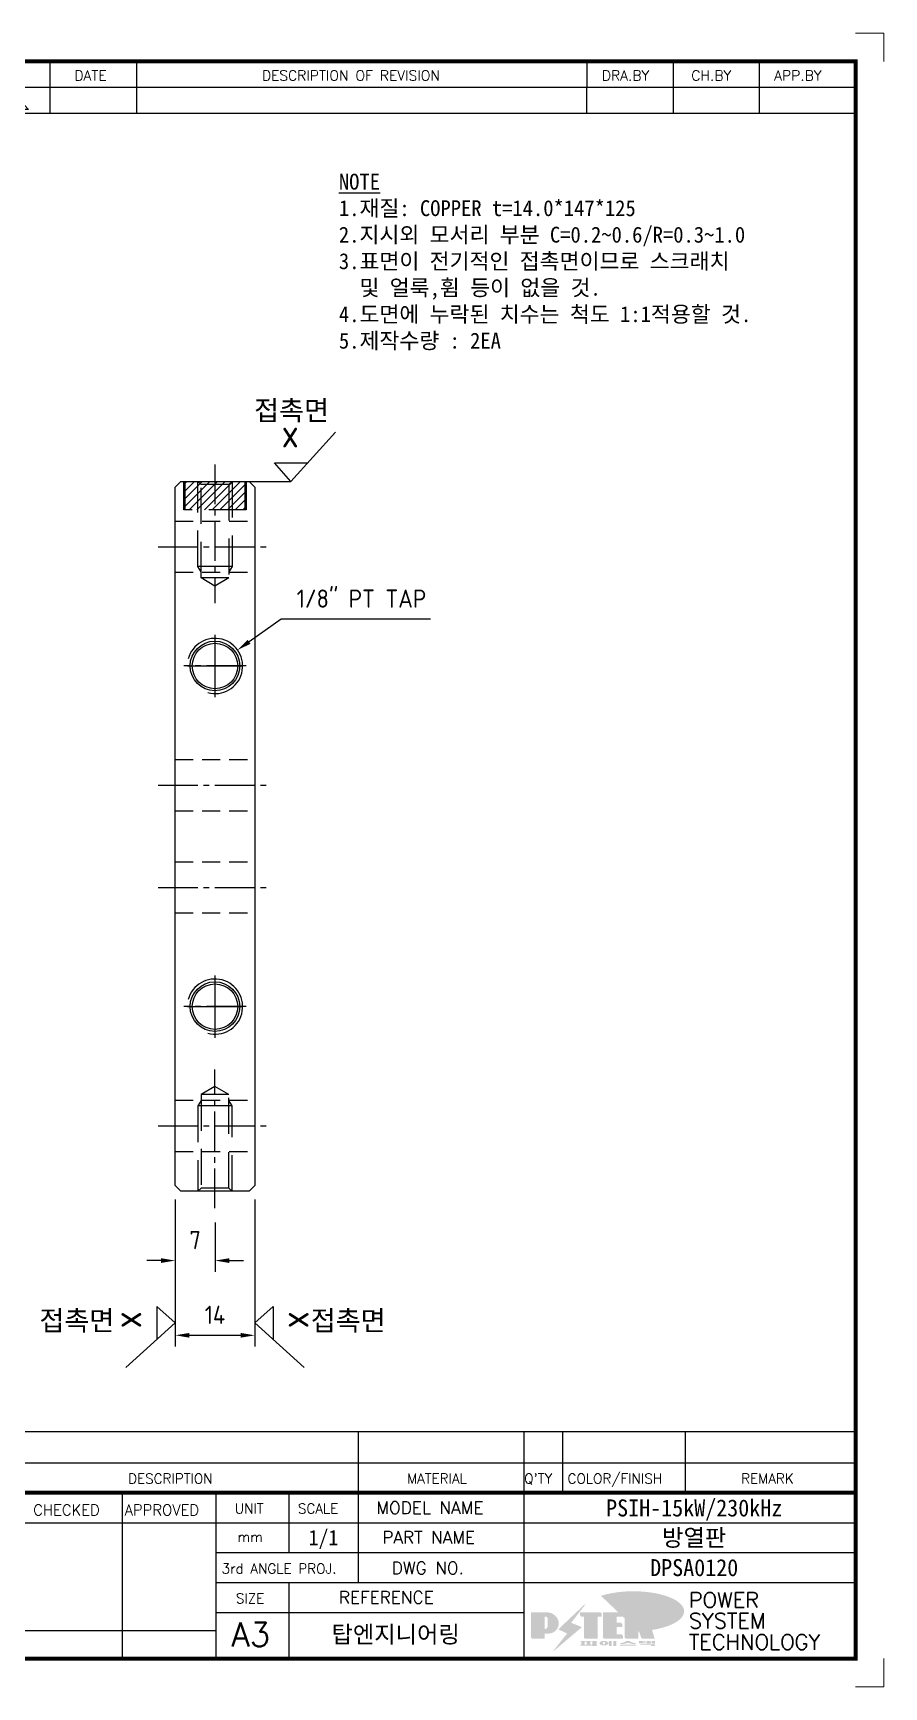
# Model space of a CAD drawing. Header units: millimetres. Extents: x -4251 to 2609, y -1673 to 4048.
# Drawn here: x -3080.4 to -2930.6, y -1277.8 to -986.5 of the extents above; entities that cross this region are included whole.
import ezdxf
from ezdxf.enums import TextEntityAlignment as Align

# ---------------------------------------------------------------- set-up
doc = ezdxf.new("R2010")
doc.units = ezdxf.units.MM
for name, pattern in [('CENTER', [50.8, 31.75, -6.35, 6.35, -6.35]), ('CENTER1', [10, 7, -1, 1, -1]), ('HIDDEN2', [4.7625, 3.175, -1.5875])]:
    doc.linetypes.add(name, pattern=pattern)
for name, color, linetype in [('CENTER', 1, 'CENTER'), ('FORMAT-1', 7, 'Continuous'), ('line', 3, 'Continuous'), ('THIN', 3, 'Continuous')]:
    doc.layers.add(name, color=color, linetype=linetype)
doc.styles.add('HAN', font='')
doc.styles.add('RC', font='simplex.shx')
doc.styles.add('ROMANT', font='simplex.shx')
doc.styles.add('RT', font='simplex.shx', dxfattribs={"oblique": 15})
doc.styles.get("Standard").update_dxf_attribs({"font": 'ISOCP.SHX', "bigfont": 'WHGTXT.SHX'})
doc.styles.get('HAN').set_extended_font_data('GulimChe')
doc.dimstyles.new('PS-1', dxfattribs={"dimtxt": 3.2, "dimasz": 2.5, "dimexe": 2, "dimexo": 2.5, "dimgap": 2, "dimtad": 1, "dimtoh": 1, "dimrnd": 0.05, "dimzin": 12, "dimdsep": 46, "dimtxsty": 'Standard', "dimcen": 0, "dimclrt": 2, "dimazin": 3, "dimtfac": 1, "dimtofl": 0, "dimtmove": 0, "dimatfit": 3, "dimfxl": 0, "dimtolj": 1, "dimtzin": 0, "dimarcsym": 0})

# ---------------------------------------------------------------- blocks, each defined once
blk = doc.blocks.new('*D619')
at = {"color": 0, "linetype": 'ByBlock', "lineweight": -2}
for p, q in [((-3055.41, -1191.94), (-3055.41, -1204.67)), ((-3048.41, -1195.94), (-3048.41, -1204.67)), ((-3057.91, -1202.67), (-3060.41, -1202.67)), ((-3045.91, -1202.67), (-3043.41, -1202.67))]:
    blk.add_line(p, q, dxfattribs=at)
at = {"color": 0}
for points in [[(-3057.91, -1202.26), (-3057.91, -1203.09), (-3055.41, -1202.67)], [(-3045.91, -1202.26), (-3045.91, -1203.09), (-3048.41, -1202.67)]]:
    blk.add_solid(points, dxfattribs=at)
at = {"layer": 'DEFPOINTS', "color": 0}
for p in [(-3055.41, -1189.44, 0), (-3048.41, -1193.44), (-3048.41, -1202.67)]:
    blk.add_point(p, dxfattribs=at)
at = {"color": 2, "insert": (-3051.91, -1199.07), "char_height": 3.2, "attachment_point": 5}
blk.add_mtext('\\A1;7', dxfattribs=at)
blk = doc.blocks.new('*D620')
at = {"color": 0, "linetype": 'ByBlock', "lineweight": -2}
for p, q in [((-3055.41, -1191.94), (-3055.41, -1217.83)), ((-3041.41, -1191.94), (-3041.41, -1217.83)), ((-3052.91, -1215.83), (-3043.91, -1215.83))]:
    blk.add_line(p, q, dxfattribs=at)
at = {"color": 0}
for points in [[(-3052.91, -1215.42), (-3052.91, -1216.25), (-3055.41, -1215.83)], [(-3043.91, -1215.42), (-3043.91, -1216.25), (-3041.41, -1215.83)]]:
    blk.add_solid(points, dxfattribs=at)
at = {"layer": 'DEFPOINTS', "color": 0}
for p in [(-3055.41, -1189.44, 0), (-3041.41, -1189.44, 0), (-3041.41, -1215.83)]:
    blk.add_point(p, dxfattribs=at)
at = {"color": 2, "insert": (-3048.41, -1212.23), "char_height": 3.2, "attachment_point": 5}
blk.add_mtext('\\A1;14', dxfattribs=at)
blk = doc.blocks.new('*D622')
at = {"color": 0, "linetype": 'ByBlock', "lineweight": -2}
for p, q in [((-3036.75, -1089.68), (-3042.41, -1093.69)), ((-3010.46, -1089.68), (-3036.75, -1089.68))]:
    blk.add_line(p, q, dxfattribs=at)
at = {"color": 0}
blk.add_solid([(-3042.65, -1093.35), (-3042.16, -1094.03), (-3044.45, -1095.13)], dxfattribs=at)
at = {"layer": 'DEFPOINTS', "color": 0}
for p in [(-3044.45, -1095.13, 0), (-3052.38, -1100.75, 0)]:
    blk.add_point(p, dxfattribs=at)
at = {"color": 2, "insert": (-3022.61, -1086.08), "char_height": 3.2, "attachment_point": 5}
blk.add_mtext('\\A1;1/8" PT TAP', dxfattribs=at)
blk = doc.blocks.new('re3')
at = {"color": 180}
for p, q in [((0, 0), (0, -4.55)), ((6.87, -0.64), (3.86, -3.91)), ((6.87, -0.64), (9.88, -3.91)), ((13.74, -4.55), (13.74, 0)), ((28.97, -4.55), (28.97, 0)), ((108.25, -4.55), (108.25, 0)), ((123.49, -4.55), (123.49, 0)), ((138.64, -4.55), (138.64, 0)), ((0, -4.55), (155.53, -4.55)), ((9.88, -3.91), (3.86, -3.91))]:
    blk.add_line(p, q, dxfattribs=at)
at = {"color": 2, "style": 'RC', "oblique": 15}
blk.add_attdef('REV.NO', text='', height=1.56, dxfattribs=at).set_placement((6.59, -2.56), align=Align.MIDDLE_CENTER)
blk.add_attdef('-1', text='', height=1.56, dxfattribs=at).set_placement((9.37, -1.66), align=Align.MIDDLE_LEFT)
at = {"color": 2, "style": 'HAN'}
for tag, p in [('REV.-DATE', (21.36, -2.28)), ('DRA.BY', (115.87, -2.28)), ('CH.BY', (131.07, -2.28)), ('APP.BY', (147.09, -2.28))]:
    blk.add_attdef(tag, text='', height=2.5, dxfattribs=at).set_placement(p, align=Align.MIDDLE_CENTER)
blk.add_attdef('DESCRIPTION-OF-REVISION', text='', height=2.5, dxfattribs=at).set_placement((31.61, -2.28), align=Align.MIDDLE_LEFT)
blk = doc.blocks.new('no3')
at = {"color": 180}
for p, q in [((0, 5.5), (0, 0)), ((0, 5.5), (186, 5.5)), ((6.79, 5.5), (6.79, 0)), ((32.74, 0.11), (32.74, 5.5)), ((98.4, 5.5), (98.4, 0)), ((127.61, 5.5), (127.61, 0)), ((134.43, 5.5), (134.43, 0)), ((155.98, 5.5), (155.98, 0))]:
    blk.add_line(p, q, dxfattribs=at)
at = {"color": 2, "style": 'RT', "oblique": 15}
blk.add_attdef('NO', text='', height=1.74, dxfattribs=at).set_placement((3.38, 2.51), align=Align.MIDDLE_CENTER)
at = {"color": 2, "style": 'HAN'}
for tag, p in [('PART-NO', (19.76, 2.75)), ('MATERIAL', (111.38, 2.75)), ("Q'TY", (131.02, 2.75)), ('COLOR/FINISH', (145.2, 2.75)), ('REMARK', (170.76, 2.75))]:
    blk.add_attdef(tag, text='', height=2.9, dxfattribs=at).set_placement(p, align=Align.MIDDLE_CENTER)
blk.add_attdef('DESCRIPTION', text='', height=2.9, dxfattribs=at).set_placement((34.51, 2.75), align=Align.MIDDLE_LEFT)
blk = doc.blocks.new('new LOGO')
at = {"layer": 'line'}
h = blk.add_hatch(color=250, dxfattribs=at)
h.paths.add_polyline_path([(44.5, 69.4), (46.6, 69.4, -0.129793), (52, 68, 0.221832), (43.6, 71.9), (41.5, 71.9), (41.5, 27.9), (43.6, 27.9, 0.02048), (44.5, 28)], flags=17)
h.paths.add_polyline_path([(44.5, 13.9), (57.3, 13.9, 0.72362), (77.1, 73.9, -0.679777), (54.3, 16.4), (41.5, 16.4), (41.5, -0.1), (3, -0.1), (3, -2.6), (44.5, -2.6)])
h.paths.add_polyline_path([(117.9, 14.2), (71.5, -44.4), (77.1, -39.6), (120.8, 15.6), (92, 28.9), (173.3, 106), (177.5, 111.4), (89.1, 27.6)])
h.paths.add_polyline_path([(162.7, 71.9), (162.7, 69.4), (172.5, 69.4), (172.5, 71.9)], flags=17)
h.paths.add_polyline_path([(217.7, 69.4), (230.5, 69.4), (230.5, 80.4), (227.5, 80.4), (227.5, 71.9), (214.7, 71.9), (214.7, -0.1), (175.5, -0.1), (175.5, -2.6), (217.7, -2.6)])
h.paths.add_polyline_path([(297.8, 46.6), (294.8, 46.6), (294.8, 37.4), (276, 37.4), (276, 10.9), (279, 10.9), (279, 34.9), (297.8, 34.9)])
h.paths.add_polyline_path([(300, 8.4), (297, 8.4), (297, -0.1), (237.5, -0.1), (237.5, -2.6), (300, -2.6)])
h.paths.add_polyline_path([(297.8, 80.4), (294.8, 80.4), (294.8, 71.9), (276, 71.9), (276, 49.1), (279, 49.1), (279, 69.4), (297.8, 69.4)])
h.paths.add_polyline_path([(350.2, 80.4), (347.2, 80.4), (347.2, 61.6), (350.2, 63.5)])
h.paths.add_polyline_path([(350.2, 26.7), (347.2, 35.2), (347.2, -0.1), (308.5, -0.1), (308.5, -2.6), (350.2, -2.6)])
h.paths.add_polyline_path([(402.7, 80.4), (396.5, 80.4), (379.6, 66.8), (400.5, -0.1), (361.8, -0.1), (362.7, -2.6), (403.5, -2.6), (382.6, 64.3)])
blk.add_hatch(color=5, dxfattribs=at).paths.add_polyline_path([(166.3, 35), (131, 49), (180.4, 112.7), (92, 28.9), (120.8, 15.6), (74.4, -43)])
h = blk.add_hatch(color=253, dxfattribs=at)
edge = h.paths.add_edge_path()
edge.add_ellipse((333.9, 86.4), major_axis=(-165.9, 0), ratio=0.39426, start_angle=111.5127, end_angle=334.469)
edge.add_ellipse((314.1, 81.2), major_axis=(-153.7, 0), ratio=0.40699, start_angle=121.3066, end_angle=327.7437, ccw=False)
edge.add_line((394, 27.8), (394.7, 25.6))
h = blk.add_hatch(color=1, dxfattribs=at)
h.paths.add_polyline_path([(41.5, 16.4), (54.3, 16.4, 1), (54.3, 82.9), (0, 82.9), (0, -0.1), (41.5, -0.1)])
h.paths.add_polyline_path([(41.5, 27.9), (41.5, 71.9), (43.6, 71.9, -0.414214), (54.6, 60.9), (54.6, 38.9, -0.414214), (43.6, 27.9)], flags=16)
h.paths.add_polyline_path([(214.7, 71.9), (227.5, 71.9), (227.5, 82.9), (159.7, 82.9), (159.7, 71.9), (172.5, 71.9), (172.5, -0.1), (214.7, -0.1)])
h.paths.add_polyline_path([(276, 37.4), (294.8, 37.4), (294.8, 49.1), (276, 49.1), (276, 71.9), (294.8, 71.9), (294.8, 82.9), (234.5, 82.9), (234.5, -0.1), (297, -0.1), (297, 10.9), (276, 10.9)])
h.paths.add_polyline_path([(347.2, 35.2), (359.7, -0.1), (400.5, -0.1), (379.6, 66.8), (399.7, 82.9), (380.6, 82.9), (347.2, 61.6), (347.2, 82.9), (305.5, 82.9), (305.5, -0.1), (347.2, -0.1)])
h = blk.add_hatch(color=250, dxfattribs=at)
edge = h.paths.add_edge_path()
edge.add_ellipse((237.8, -17.6), major_axis=(-14.3, 0), ratio=0.526336, start_angle=192.2456, end_angle=269.0748)
edge.add_line((238.1, -10.1), (237.6, -10.1))
edge.add_ellipse((237.8, -17.6), major_axis=(-14.3, 0), ratio=0.526336, start_angle=270.9252, end_angle=449.0748)
edge.add_line((237.6, -25.1), (238.1, -25.1))
edge.add_ellipse((237.8, -17.6), major_axis=(-14.3, 0), ratio=0.526336, start_angle=450.9252, end_angle=527.7544)
edge.add_line((251.7, -19.2), (254.1, -19.2))
edge.add_line((254.1, -19.2), (254.1, -27.1))
edge.add_line((254.1, -27.1), (263.1, -27.1))
edge.add_line((263.1, -27.1), (263.1, -10.1))
edge.add_line((263.1, -10.1), (254.1, -10.1))
edge.add_line((254.1, -10.1), (254.1, -16))
edge.add_line((254.1, -16), (251.7, -16))
h.paths.add_polyline_path([(241, -16.4), (241, -18.7, -1), (234.4, -18.7), (234.4, -16.4, -1)], flags=16)
h.paths.add_polyline_path([(278.2, -10.1), (268.1, -10.1), (268.1, -27.1), (278.2, -27.1)])
h.paths.add_polyline_path([(310.3, -10.1), (310.3, -11.1, -0.157169), (289.3, -17.5), (294, -19.9, 0.128407), (316.3, -15.9, 0.128407), (338.6, -19.9), (343.3, -17.5, -0.157169), (322.2, -11.1), (322.2, -10.1)])
h.paths.add_polyline_path([(342.1, -25.1), (342.1, -22.3), (290.4, -22.3), (290.4, -25.1)])
h.paths.add_polyline_path([(352, -10.1), (352, -16.2, 0.414214), (354, -18.2), (378.7, -18.2), (378.7, -19.6), (390.2, -19.6), (390.2, -10.1), (378.7, -10.1), (378.7, -13.6), (374.7, -13.6), (374.7, -15.1), (378.7, -15.1), (378.7, -16.2), (364.7, -16.2), (364.7, -15.1), (371.2, -15.1), (371.2, -13.6), (364.7, -13.6), (364.7, -12.6), (374.7, -12.6), (374.7, -10.1)])
h.paths.add_polyline_path([(393.8, -10.1), (393.8, -19.6), (405, -19.6), (405, -10.1)])
h.paths.add_polyline_path([(405, -27.1), (405, -20.9), (356.8, -20.9), (356.8, -23), (391.8, -23), (391.8, -27.1)])
h.paths.add_polyline_path([(200.4, -10.1), (200.4, -22.3), (193.2, -22.3), (193.2, -12.6), (196.6, -12.6), (196.6, -10.1), (161, -10.1), (161, -12.6), (164.5, -12.6), (164.5, -22.3), (161, -22.3), (161, -25.1), (200.4, -25.1), (200.4, -27.1), (213.9, -27.1), (213.9, -10.1)])
h.paths.add_polyline_path([(182, -12.6), (175.6, -12.6), (175.6, -22.3), (182, -22.3)], flags=17)
blk = doc.blocks.new('format-3')
at = {"color": 3, "lineweight": 9}
for p, q in [((414.5, 291.3), (419.5, 291.3)), ((419.5, 286.3), (419.5, 291.3)), ((419.5, 5), (419.5, 0)), ((414.5, 0), (419.5, 0))]:
    blk.add_line(p, q, dxfattribs=at)
at = {"color": 180}
for p, q in [((272.71, 281.75), (272.71, 286.3)), ((287.94, 281.75), (287.94, 286.3)), ((367.22, 281.75), (367.22, 286.3)), ((382.45, 281.75), (382.45, 286.3)), ((397.61, 281.75), (397.61, 286.3)), ((258.97, 281.75), (414.5, 281.75)), ((228.5, 39.49), (414.5, 39.49)), ((326.9, 39.49), (326.9, 34.21)), ((356.11, 39.49), (356.11, 34.21)), ((362.93, 39.49), (362.93, 34.21)), ((384.48, 39.49), (384.48, 34.21)), ((285.45, 5), (285.45, 34.21)), ((301.94, 5), (301.94, 34.21)), ((314.72, 34.21), (314.72, 23.65)), ((326.9, 34.21), (326.9, 18.37)), ((356.11, 34.21), (356.11, 5)), ((252.48, 28.93), (414.5, 28.93)), ((301.94, 23.65), (414.5, 23.65)), ((301.94, 18.37), (414.5, 18.37)), ((314.72, 18.37), (314.72, 5)), ((301.94, 13.09), (356.11, 13.09)), ((252.48, 9.95), (301.94, 9.95))]:
    blk.add_line(p, q, dxfattribs=at)
at = {"const_width": 0.7}
blk.add_lwpolyline([(252.48, 5), (252.48, 34.21), (414.5, 34.21)], dxfattribs=at)
at = {"layer": 'FORMAT-1', "const_width": 0.7}
blk.add_lwpolyline([(13, 5), (13, 286.3), (414.5, 286.3), (414.5, 5)], close=True, dxfattribs=at)
at = {"xscale": 0.05400000000000027, "yscale": 0.05400000000000027, "zscale": 0.05400000000000027}
blk.add_blockref('new LOGO', (357.35, 8.65), dxfattribs=at)
at = {"color": 2, "style": 'RC'}
for s, height, p in [('DATE', 1.788, (276.95, 282.94)), ('DESCRIPTION OF REVISION', 1.7875, (309.98, 282.94)), ('DRA.BY', 1.788, (369.83, 282.94)), ('CH.BY', 1.788, (385.59, 282.94)), ('APP.BY', 1.788, (400.18, 282.94)), ('COLOR/FINISH', 1.7424, (363.8, 35.83)), ('DESCRIPTION', 1.7424, (286.43, 35.83)), ('MATERIAL', 1.742, (335.52, 35.83)), ("Q'TY", 1.742, (356.17, 35.83)), ('REMARK', 1.742, (394.37, 35.83)), ('CHECKED', 1.9, (269.71, 30.22)), ('APPROVED', 1.9, (285.8, 30.22)), ('UNIT', 1.742, (305.19, 30.55)), ('SCALE', 1.742, (316.32, 30.55)), ('MODEL NAME', 2.178, (330.12, 30.46)), ('mm', 1.742, (305.67, 25.56)), ('PART NAME', 2.178, (331.17, 25.24)), ('3rd ANGLE PROJ.', 1.7424, (302.87, 19.97)), ('DWG NO.', 2.178, (332.84, 19.85)), ('SIZE', 1.742, (305.39, 14.71)), ('REFERENCE', 2.178, (323.52, 14.69))]:
    blk.add_text(s, height=height, dxfattribs=at).set_placement(p)
at = {"style": 'ROMANT'}
for s, p in [('POWER', (385.15, 13.96)), ('SYSTEM', (385.15, 10.31)), ('TECHNOLOGY', (385.15, 6.56))]:
    blk.add_text(s, height=2.7, dxfattribs=at).set_placement(p)
at = {"color": 2, "lineweight": 25, "style": 'RC'}
blk.add_text('A3', height=4.182, dxfattribs=at).set_placement((304.61, 7.14))
at = {"style": 'HAN'}
for tag, height, p in [('MODEL-NAME', 3, (386.1, 31.53)), ('SCALE', 2.7, (320.81, 26.29)), ('PART-NAME', 3, (386.1, 26.29)), ('DRA-BY', 3, (260.72, 19.44)), ('CH-BY', 3, (277.21, 19.44)), ('APP-BY', 3, (293.7, 19.44)), ('DWG-NO', 3, (386.1, 21.01)), ('CH-DATE', 2.5, (277.21, 7.47)), ('관련업체', 3, (333.52, 9.26)), ('DRA-DATE', 2.5, (260.72, 7.47)), ('APP-DATE', 2.5, (293.7, 7.47))]:
    blk.add_attdef(tag, text='', height=height, dxfattribs=at).set_placement(p, align=Align.MIDDLE_CENTER)

msp = doc.modelspace()

# ---------------------------------------------------------------- hatches: boundary and pattern name
at = {"linetype": 'HIDDEN2', "ltscale": 2}
h = msp.add_hatch(dxfattribs=at)
h.set_pattern_fill('ANSI31', color=2, scale=0.3)
h.set_pattern_definition([(45, (-5633.8901, -1397.7718), (-0.6735192, 0.6735192), [])])
h.paths.add_polyline_path([(-3053.6646, -1065.4422), (-3043.1646, -1065.4422), (-3043.1646, -1070.4422), (-3053.6646, -1070.4422)])

# ---------------------------------------------------------------- linework, layer by layer
for p, q in [((-3035.0856, -1065.4422, 0), (-3027.2098, -1056.7556, 0)), ((-3037.9589, -1062.1793, 0), (-3032.1272, -1062.1793, 0)), ((-3035.0856, -1065.4422, 0), (-3037.9589, -1062.1793, 0)), ((-3042.4146, -1065.4422, 0), (-3035.0856, -1065.4422, 0)), ((-3058.6775, -1210.7604, 0), (-3058.6775, -1216.5921, 0)), ((-3055.4146, -1213.6338, 0), (-3058.6775, -1210.7604, 0)), ((-3041.4146, -1213.6338, 0), (-3038.1516, -1210.7604, 0)), ((-3038.1516, -1210.7604, 0), (-3038.1516, -1216.5921, 0)), ((-3055.4146, -1213.6338, 0), (-3064.1012, -1221.5095, 0)), ((-3041.4146, -1213.6338, 0), (-3032.7279, -1221.5095, 0))]:
    msp.add_line(p, q)
at = {"color": 250, "linetype": 'CENTER1'}
for p, q in [((-3048.4146, -1062.4422, 0), (-3048.4146, -1086.8618, 0)), ((-3048.4146, -1193.4422, 0), (-3048.4146, -1169.0227, 0))]:
    msp.add_line(p, q, dxfattribs=at)
at = {"color": 6}
for p, q in [((-3055.4146, -1066.4422, 0), (-3054.4146, -1065.4422, 0)), ((-3054.4146, -1065.4422, 0), (-3042.4146, -1065.4422, 0)), ((-3042.4146, -1065.4422, 0), (-3041.4146, -1066.4422, 0)), ((-3055.4146, -1189.4422, 0), (-3055.4146, -1066.4422, 0)), ((-3041.4146, -1066.4422, 0), (-3041.4146, -1189.4422, 0)), ((-3054.4146, -1190.4422, 0), (-3055.4146, -1189.4422, 0)), ((-3042.4146, -1190.4422, 0), (-3054.4146, -1190.4422, 0)), ((-3042.4146, -1190.4422, 0), (-3041.4146, -1189.4422, 0))]:
    msp.add_line(p, q, dxfattribs=at)
at = {"color": 2, "linetype": 'HIDDEN2'}
for p, q in [((-3055.4146, -1072.4422, 0), (-3041.4146, -1072.4422, 0)), ((-3055.4146, -1081.4422, 0), (-3041.4146, -1081.4422, 0)), ((-3055.4146, -1114.4422, 0), (-3041.4146, -1114.4422, 0)), ((-3055.4146, -1123.4422, 0), (-3041.4146, -1123.4422, 0)), ((-3055.4146, -1132.4422, 0), (-3041.4146, -1132.4422, 0)), ((-3055.4146, -1141.4422, 0), (-3041.4146, -1141.4422, 0)), ((-3055.4146, -1174.4422, 0), (-3041.4146, -1174.4422, 0)), ((-3055.4146, -1183.4422, 0), (-3041.4146, -1183.4422, 0))]:
    msp.add_line(p, q, dxfattribs=at)
at = {"color": 1, "linetype": 'CENTER1'}
for p, q in [((-3058.4146, -1076.9422, 0), (-3038.4146, -1076.9422, 0)), ((-3048.4146, -1092.4422, 0), (-3048.4146, -1103.4422, 0)), ((-3042.9146, -1097.9422, 0), (-3053.9146, -1097.9422, 0)), ((-3058.4146, -1118.9422, 0), (-3038.4146, -1118.9422, 0)), ((-3058.4146, -1136.9422, 0), (-3038.4146, -1136.9422, 0)), ((-3048.4146, -1152.4422, 0), (-3048.4146, -1163.4422, 0)), ((-3042.9146, -1157.9422, 0), (-3053.9146, -1157.9422, 0)), ((-3058.4146, -1178.9422, 0), (-3038.4146, -1178.9422, 0))]:
    msp.add_line(p, q, dxfattribs=at)
at = {"color": 250, "linetype": 'HIDDEN2', "ltscale": 2}
for p, q in [((-3045.4146, -1080.4422, 0), (-3051.4146, -1080.4422, 0)), ((-3045.9558, -1082.4422, 0), (-3050.8733, -1082.4422, 0)), ((-3045.9558, -1173.4422, 0), (-3050.8733, -1173.4422, 0)), ((-3045.4146, -1175.4422, 0), (-3051.4146, -1175.4422, 0))]:
    msp.add_line(p, q, dxfattribs=at)
at = {"color": 2, "linetype": 'HIDDEN2', "ltscale": 2, "elevation": 0}
for points in [[(-3053.9146, -1065.4422), (-3042.9146, -1065.4422), (-3042.9146, -1070.4422), (-3053.9146, -1070.4422)], [(-3053.6646, -1065.4422), (-3043.1646, -1065.4422), (-3043.1646, -1070.4422), (-3053.6646, -1070.4422)]]:
    msp.add_lwpolyline(points, close=True, dxfattribs=at)
at = {"color": 250, "linetype": 'HIDDEN2', "ltscale": 2, "elevation": 0}
for points in [[(-3050.8733, -1081.3797), (-3051.4146, -1080.4422), (-3051.4146, -1065.4422)], [(-3045.4146, -1065.4422), (-3045.9558, -1065.9835), (-3050.8733, -1065.9835), (-3051.4146, -1065.4422)], [(-3045.9558, -1065.9835), (-3045.9558, -1082.4422), (-3048.4146, -1083.8618), (-3050.8733, -1082.4422), (-3050.8733, -1065.9835)], [(-3045.4146, -1065.4422), (-3045.4146, -1080.4422), (-3045.9558, -1081.3797)], [(-3045.9558, -1189.901), (-3045.9558, -1173.4422), (-3048.4146, -1172.0227), (-3050.8733, -1173.4422), (-3050.8733, -1189.901)], [(-3050.8733, -1174.5047), (-3051.4146, -1175.4422), (-3051.4146, -1190.4422)], [(-3045.4146, -1190.4422), (-3045.4146, -1175.4422), (-3045.9558, -1174.5047)], [(-3045.4146, -1190.4422), (-3045.9558, -1189.901), (-3050.8733, -1189.901), (-3051.4146, -1190.4422)]]:
    msp.add_lwpolyline(points, dxfattribs=at)
for centre in [(-3048.4146, -1097.9422, 0), (-3048.4146, -1157.9422, 0)]:
    msp.add_circle(centre, 4.373)
at = {"color": 6}
for centre in [(-3048.4146, -1097.9422, 0), (-3048.4146, -1157.9422, 0)]:
    msp.add_circle(centre, 4, dxfattribs=at)
at = {"layer": 'CENTER'}
for p, q in [((-3048.4146, -1093.0782, 0), (-3048.4146, -1102.8062, 0)), ((-3053.2786, -1097.9422, 0), (-3043.5506, -1097.9422, 0)), ((-3048.4146, -1153.0782, 0), (-3048.4146, -1162.8062, 0)), ((-3053.2786, -1157.9422, 0), (-3043.5506, -1157.9422, 0))]:
    msp.add_line(p, q, dxfattribs=at)
at = {"layer": 'THIN'}
for centre in [(-3048.4146, -1097.9422, 0), (-3048.4146, -1157.9422, 0)]:
    msp.add_arc(centre, 4.864, 255, 165, dxfattribs=at)

# ---------------------------------------------------------------- block references
ref = msp.add_blockref('format-3', (-3350.125, -1277.7657, 0))
ref.add_attrib('MODEL-NAME', 'PSIH-15kW/230kHz', dxfattribs={"lineweight": 35, "height": 3, "style": 'HAN'}).set_placement((-2964.0295, -1246.2406, 0), align=Align.MIDDLE_CENTER)
ref.add_attrib('PART-NAME', '방열판', dxfattribs={"lineweight": 35, "height": 3, "style": 'HAN'}).set_placement((-2964.0295, -1251.4715, 0), align=Align.MIDDLE_CENTER)
ref.add_attrib('PART-NO', 'DPSA0120', dxfattribs={"lineweight": 35, "height": 3, "style": 'HAN'}).set_placement((-2964.0295, -1256.7515, 0), align=Align.MIDDLE_CENTER)
ref.add_attrib('SCALE', '1/1', dxfattribs={"height": 2.7, "style": 'HAN'}).set_placement((-3029.3169, -1251.4715, 0), align=Align.MIDDLE_CENTER)
ref.add_attrib('관련업체', '탑엔지니어링', dxfattribs={"height": 3, "style": 'HAN'}).set_placement((-3016.6017, -1268.5031, 0), align=Align.MIDDLE_CENTER)
ref = msp.add_blockref('re3', (-3091.1592, -996.0157, 0))
ref.add_attrib('REV.NO', '1', dxfattribs={"color": 2, "height": 1.56, "style": 'RC'}).set_placement((-3084.5708, -998.5731, 0), align=Align.MIDDLE_CENTER)
msp.add_blockref('no3', (-3121.625, -1238.2715, 0))

# ---------------------------------------------------------------- texts
at = {"color": 2, "style": 'HAN'}
for p in [(-3041.5168, -1054.6793, 6026.422), (-3079.3292, -1214.9869, 6026.422), (-3031.55, -1214.9869, 6026.422)]:
    msp.add_text('접촉면', height=3.5, dxfattribs=at).set_placement(p)
at = {"color": 2, "text_generation_flag": 2}
msp.add_text('x', height=5, dxfattribs=at).set_placement((-3033.64, -1059.462, 0))
msp.add_text('x', height=5, rotation=90, dxfattribs=at).set_placement((-3061.3948, -1211.5793, 0))
at = {"color": 2}
msp.add_text('x', height=5, rotation=270, dxfattribs=at).set_placement((-3035.4344, -1211.5793, 0))
at = {"color": 2, "insert": (-3026.5945, -1011.2376, -0.0001), "char_height": 2.800095, "attachment_point": 1, "style": 'HAN'}
msp.add_mtext_dynamic_manual_height_columns('{\\LNOTE\\P}1.재질: COPPER t=14.0*147*125\\P2.지시외 모서리 부분 C=0.2~0.6/R=0.3~1.0\\P3.표면이 전기적인 접촉면이므로 스크래치\\P  및 얼룩,휨 등이 없을 것.\\P4.도면에 누락된 치수는 척도 1:1적용할 것.\\P{\\C1;5.제작수량 : 2EA}', width=794.617376, gutter_width=769.2954, heights=[449.7266], dxfattribs=at)

# ---------------------------------------------------------------- dimensions: what is measured, and where the dimension line sits
dim = msp.add_diameter_dim_2p(p1=(-3052.3839, -1100.7534, 0), p2=(-3044.4452, -1095.1311, 0), text='1/8" PT TAP', dimstyle='PS-1', override={"dimarcsym": 1})
dim.commit()
dim.dimension.update_dxf_attribs({"geometry": '*D622', "text_midpoint": (-3022.6083, -1089.6847, 0), "dimtype": 163})
for base, p2, picture, middle in [((-3048.4146, -1202.6737, 0), (-3048.4146, -1193.4422, 0), '*D619', (-3051.9146, -1199.0737, 0)), ((-3041.4146, -1215.8341, 0), (-3041.4146, -1189.4422, 0), '*D620', (-3048.4146, -1212.2341, 0))]:
    dim = msp.add_linear_dim(base=base, p1=(-3055.4146, -1189.4422, 0), p2=p2, dimstyle='PS-1', override={"dimarcsym": 1})
    dim.commit()
    dim.dimension.update_dxf_attribs({"geometry": picture, "text_midpoint": middle})

doc.saveas('drawing.dxf')
